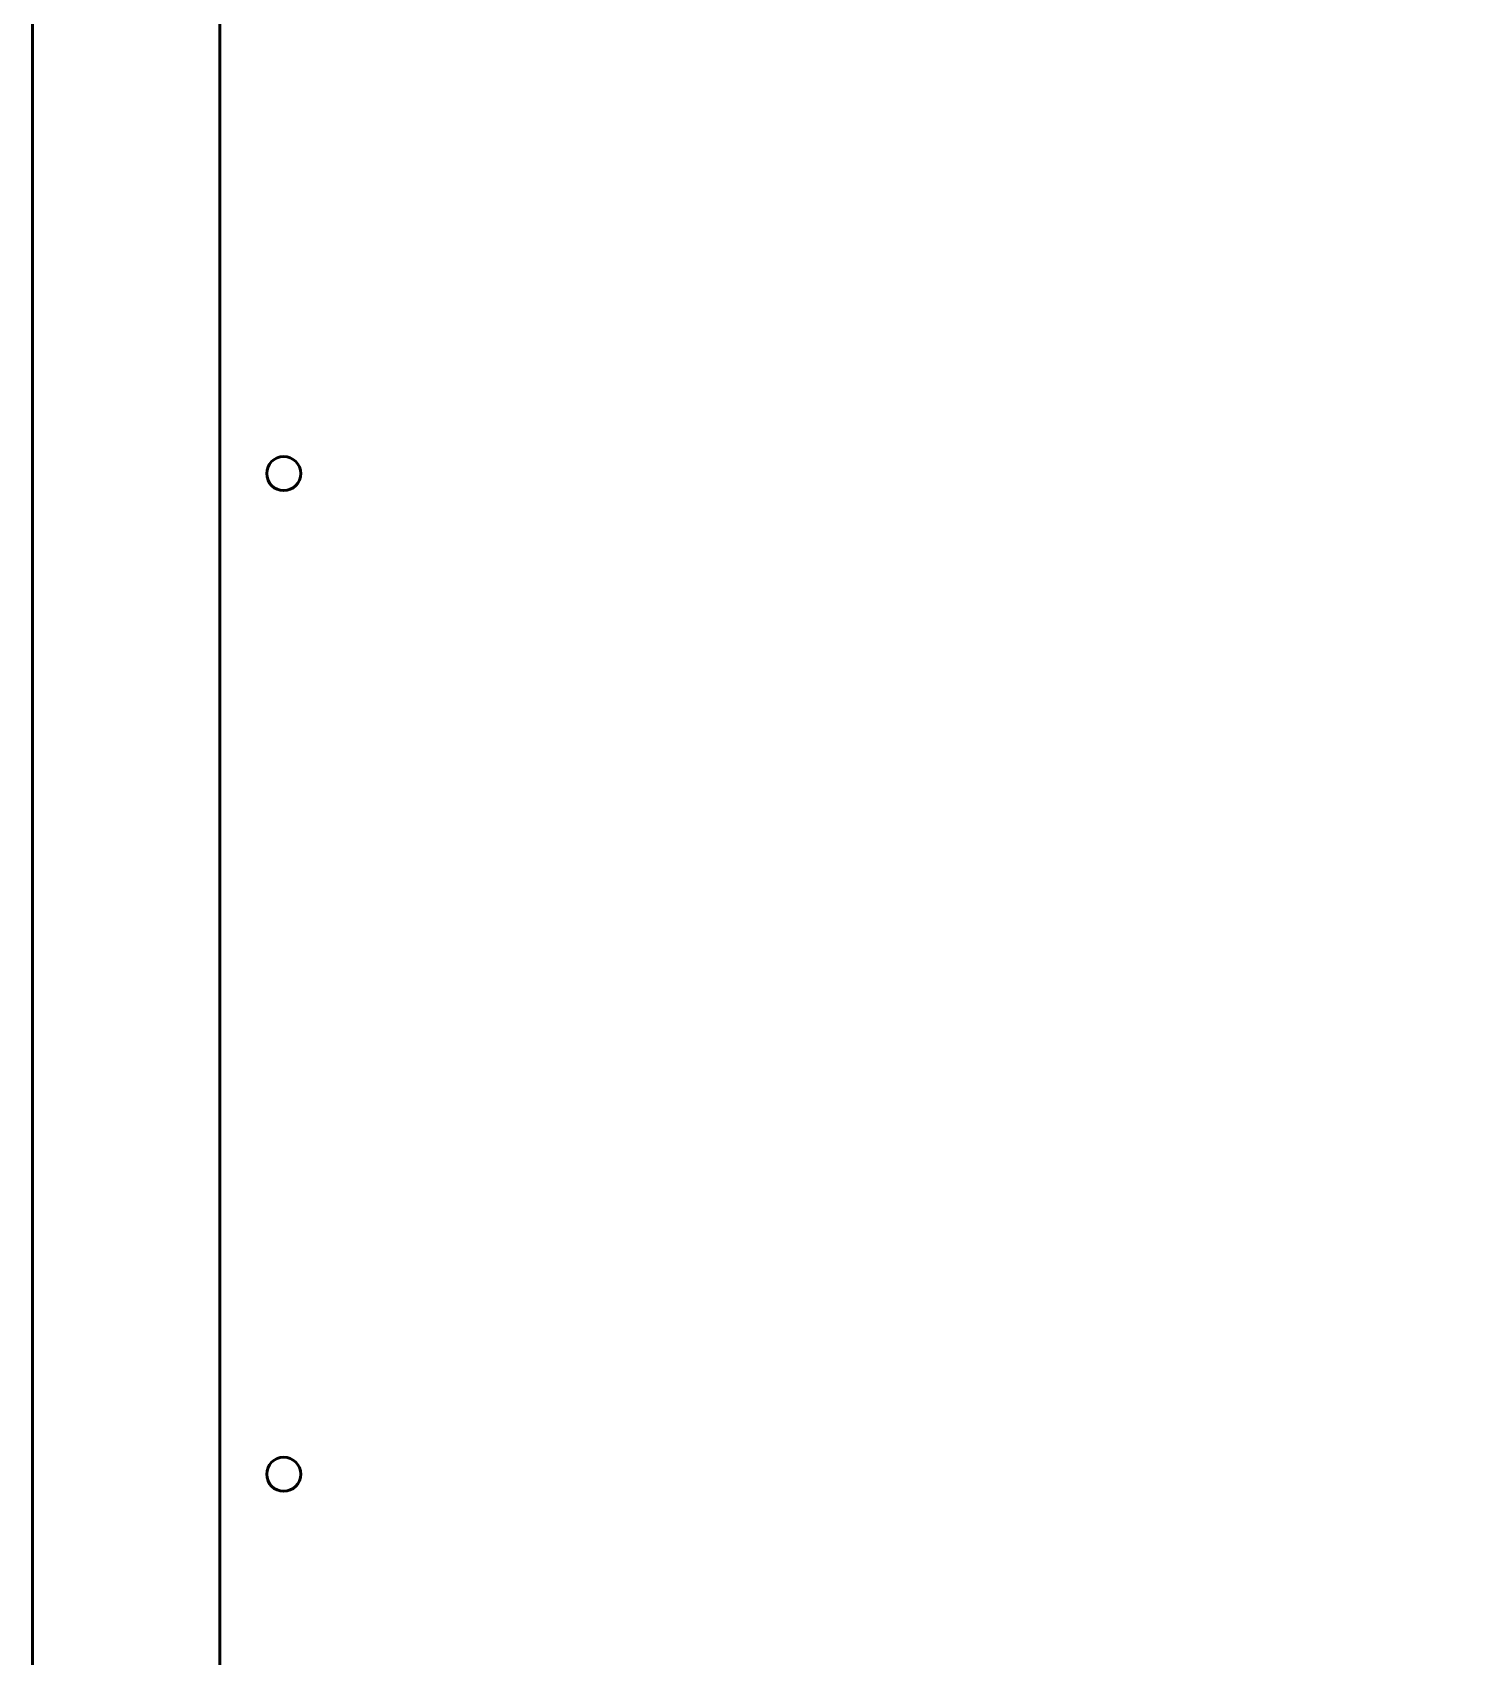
# Model space of a CAD drawing. Header units: centimetres. Extents: x -41.3 to 41.1, y -32.2 to 43.6.
# Drawn here: x -32.2 to -15.47, y -13.89 to 5.18 of the extents above; entities that cross this region are included whole.
import ezdxf

# ---------------------------------------------------------------- set-up
doc = ezdxf.new("R2010")
doc.units = ezdxf.units.CM
doc.header["$MEASUREMENT"] = 0
doc.layers.add('Layer 1', color=7, linetype='Continuous')

msp = doc.modelspace()

# ---------------------------------------------------------------- linework, layer by layer
at = {"layer": 'Layer 1', "color": 4, "lineweight": 53}
msp.add_open_spline([(31.7, -32.2), (31.7, -32.2), (-31.7, -32.2), (-31.7, -32.2), (-31.7, -32.2), (-31.97614, -32.2), (-32.2, -31.97614), (-32.2, -31.7), (-32.2, -31.7), (-32.2, -31.7), (-32.2, 31.7), (-32.2, 31.7), (-32.2, 31.7), (-32.2, 31.97614), (-31.97614, 32.2), (-31.7, 32.2), (-31.7, 32.2), (-31.7, 32.2), (31.7, 32.2), (31.7, 32.2), (31.7, 32.2), (31.97614, 32.2), (32.2, 31.97614), (32.2, 31.7), (32.2, 31.7), (32.2, 31.7), (32.2, -31.7), (32.2, -31.7), (32.2, -31.7), (32.2, -31.97614), (31.97614, -32.2), (31.7, -32.2)], degree=3, knots=[0, 0, 0, 0, 0.11111111, 0.11111111, 0.11111111, 0.11111111, 0.22222222, 0.22222222, 0.22222222, 0.22222222, 0.33333333, 0.33333333, 0.33333333, 0.33333333, 0.44444444, 0.44444444, 0.44444444, 0.44444444, 0.55555556, 0.55555556, 0.55555556, 0.55555556, 0.66666667, 0.66666667, 0.66666667, 0.66666667, 0.77777778, 0.77777778, 0.77777778, 0.77777778, 1, 1, 1, 1], dxfattribs=at)
at = {"layer": 'Layer 1', "color": 30, "lineweight": 53}
for points in [[(-30, -30), (-30, -30), (-30, 30), (-30, 30), (-30, 30), (-30, 30), (30, 30), (30, 30), (30, 30), (30, 30), (30, -30), (30, -30), (30, -30), (30, -30), (-30, -30), (-30, -30)], [(-29.45, 0), (-29.45, 0.11046), (-29.36046, 0.2), (-29.25, 0.2), (-29.25, 0.2), (-29.13954, 0.2), (-29.05, 0.11046), (-29.05, 0), (-29.05, 0), (-29.05, -0.11046), (-29.13954, -0.2), (-29.25, -0.2), (-29.25, -0.2), (-29.36046, -0.2), (-29.45, -0.11046), (-29.45, 0)], [(-29.45, -11.7475), (-29.45, -11.63704), (-29.36046, -11.5475), (-29.25, -11.5475), (-29.25, -11.5475), (-29.13954, -11.5475), (-29.05, -11.63704), (-29.05, -11.7475), (-29.05, -11.7475), (-29.05, -11.85796), (-29.13954, -11.9475), (-29.25, -11.9475), (-29.25, -11.9475), (-29.36046, -11.9475), (-29.45, -11.85796), (-29.45, -11.7475)]]:
    msp.add_open_spline(points, degree=3, knots=[0, 0, 0, 0, 0.2, 0.2, 0.2, 0.2, 0.4, 0.4, 0.4, 0.4, 0.6, 0.6, 0.6, 0.6, 1, 1, 1, 1], dxfattribs=at)

doc.saveas('drawing.dxf')
